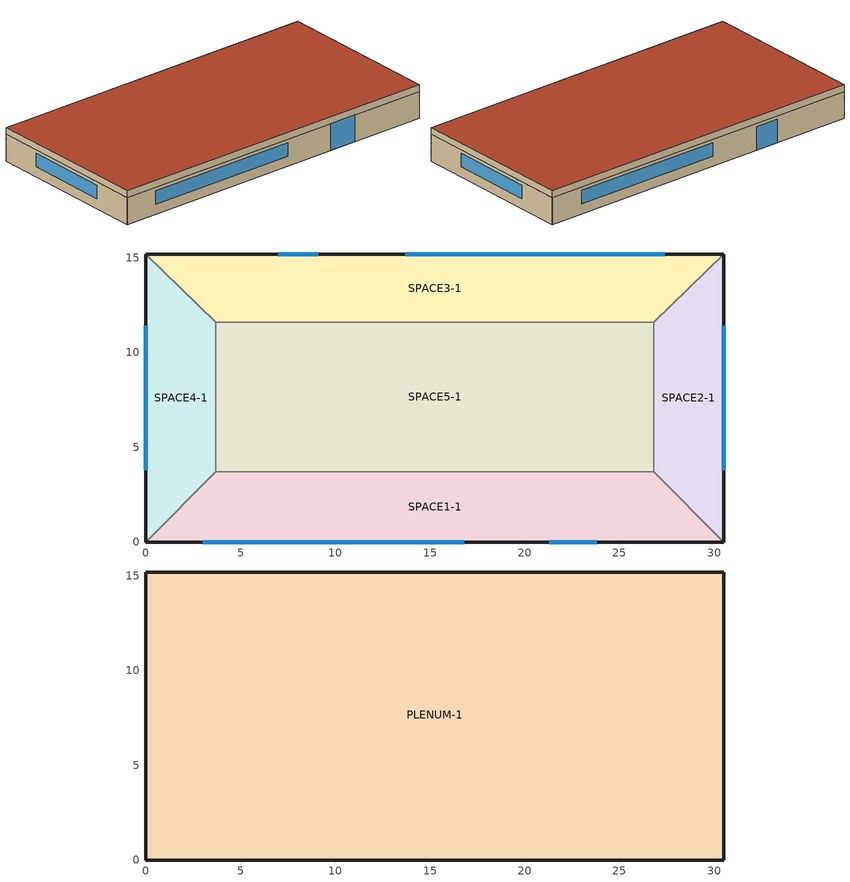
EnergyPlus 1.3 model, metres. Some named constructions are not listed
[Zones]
SPACE1-1
 floor ground (FLOOR-SLAB-1): 26.8,3.7 30.5,0 0,0 3.7,3.7 z0
 wall outside (WALL-1): 0,0 30.5,0 z0:2.4
 wall to SPACE2-1 (INT-WALL-1): 30.5,0 26.8,3.7 z0:2.4
 wall to SPACE4-1 (INT-WALL-1): 3.7,3.7 0,0 z0:2.4
 wall to SPACE5-1 (INT-WALL-1): 26.8,3.7 3.7,3.7 z0:2.4
 window (Dbl Clr 3mm/13mm Air): 3,0 16.8,0 z0.9:2.1
 window (Sgl Grey 3mm): 21.3,0 23.8,0 z0:2.4
SPACE2-1
 floor ground (FLOOR-SLAB-1): 26.8,11.6 30.5,15.2 30.5,0 26.8,3.7 z0
 wall outside (WALL-1): 30.5,0 30.5,15.2 z0:2.4
 wall to SPACE3-1 (INT-WALL-1): 30.5,15.2 26.8,11.6 z0:2.4
 wall to SPACE5-1 (INT-WALL-1): 26.8,11.6 26.8,3.7 z0:2.4
 window (Dbl Clr 3mm/13mm Air): 30.5,3.8 30.5,11.4 z0.9:2.1
SPACE3-1
 floor ground (FLOOR-SLAB-1): 26.8,11.6 3.7,11.6 0,15.2 30.5,15.2 z0
 wall outside (WALL-1): 30.5,15.2 0,15.2 z0:2.4
 wall to SPACE4-1 (INT-WALL-1): 0,15.2 3.7,11.6 z0:2.4
 wall to SPACE5-1 (INT-WALL-1): 3.7,11.6 26.8,11.6 z0:2.4
 window (Dbl Clr 3mm/13mm Air): 27.4,15.2 13.7,15.2 z0.9:2.1
 window (Sgl Grey 3mm): 9.1,15.2 7,15.2 z0:2.1
SPACE4-1
 floor ground (FLOOR-SLAB-1): 3.7,3.7 0,0 0,15.2 3.7,11.6 z0
 wall outside (WALL-1): 0,15.2 0,0 z0:2.4
 wall to SPACE5-1 (INT-WALL-1): 3.7,3.7 3.7,11.6 z0:2.4
 window (Dbl Clr 3mm/13mm Air): 0,11.4 0,3.8 z0.9:2.1
SPACE5-1
 floor ground (FLOOR-SLAB-1): 26.8,11.6 26.8,3.7 3.7,3.7 3.7,11.6 z0
PLENUM-1
 floor to SPACE1-1 (CLNG-1): 26.8,3.7 30.5,0 0,0 3.7,3.7 z2.4
 floor to SPACE2-1 (CLNG-1): 26.8,11.6 30.5,15.2 30.5,0 26.8,3.7 z2.4
 floor to SPACE3-1 (CLNG-1): 26.8,11.6 3.7,11.6 0,15.2 30.5,15.2 z2.4
 floor to SPACE4-1 (CLNG-1): 3.7,3.7 0,0 0,15.2 3.7,11.6 z2.4
 floor to SPACE5-1 (CLNG-1): 26.8,11.6 26.8,3.7 3.7,3.7 3.7,11.6 z2.4
 wall outside (WALL-1): 0,0 30.5,0 30.5,15.2 0,15.2 0,0 z2.4:3
 roof outside (ROOF-1): 0,15.2 0,0 30.5,0 30.5,15.2 z3
[BUILDING]
Building=Building; North Axis {deg}=30; Terrain=City; Loads Convergence Tolerance Value {W}=0.04; Temperature Convergence Tolerance Value {deltaC}=0.4; Solar Distribution=FullExterior; Maximum Number of Warmup Days=25
[ZONE] Relative North (to building) {deg}=0; Type=1; Multiplier=1
Name | Ceiling Height {m} | Volume {m3}
PLENUM-1 | 0.6096 | 283.2
SPACE1-1; SPACE3-1 | 2.4384 | 239.247
SPACE2-1; SPACE4-1 | 2.4384 | 103.311
SPACE5-1 | 2.4384 | 447.683
[SurfaceGeometry]
SurfaceStartingPosition=UpperLeftCorner; VertexEntry=CounterClockWise; CoordinateSystem=relative
[Surface:Shading:Attached] Base Surface=FRONT-1; TransSchedShadowSurf=ShadeTransSch; Number of Surface Vertex Groups -- Number of (X,Y,Z) groups in this surface=4; Vertex 2 Y-coordinate {m}=0; Vertex 3 Y-coordinate {m}=0
Name | User Supplied Surface | Vertex 1 X-coordinate {m} | Vertex 1 Y-coordinate {m} | Vertex 1 Z-coordinate {m} | Vertex 2 X-coordinate {m} | Vertex 2 Z-coordinate {m} | Vertex 3 X-coordinate {m} | Vertex 3 Z-coordinate {m} | Vertex 4 X-coordinate {m} | Vertex 4 Y-coordinate {m} | Vertex 4 Z-coordinate {m}
 | Main South Overhang | 0 | -1.3 | 2.2 | 0 | 2.2 | 19.8 | 2.2 | 19.8 | -1.3 | 2.2
 | South Door Overhang | 21 | -2 | 2.6 | 21 | 2.6 | 24.1 | 2.6 | 24.1 | -2 | 2.6
